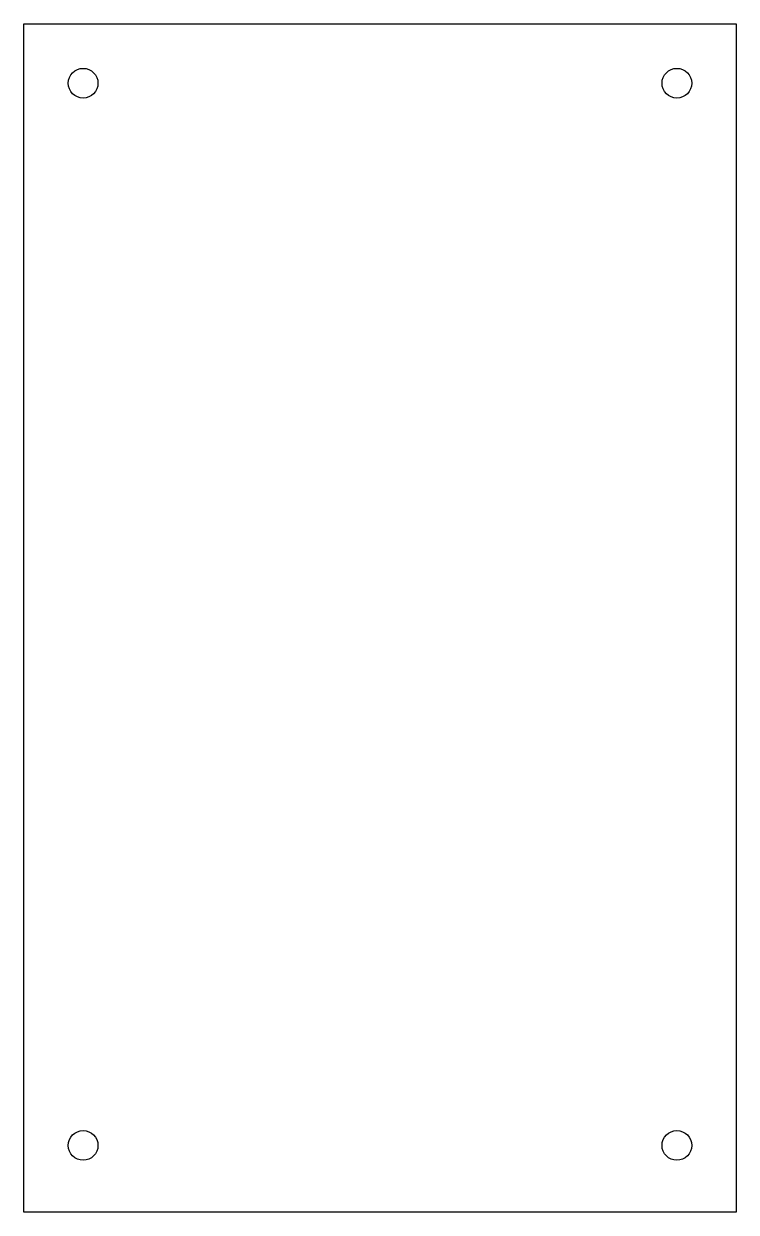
# Model space of a CAD drawing. Extents: x 3.6 to 60.7, y -104.8 to -9.5.
import ezdxf

# ---------------------------------------------------------------- set-up
doc = ezdxf.new("R2010")
doc.units = 0
doc.layers.add('BLACK', color=7, linetype='CONTINUOUS')

msp = doc.modelspace()

# ---------------------------------------------------------------- linework, layer by layer
at = {"layer": 'BLACK', "linetype": 'CONTINUOUS'}
for p, q in [((3.57188, -104.775), (3.57188, -9.52501)), ((3.57188, -9.52501), (60.7219, -9.52501)), ((60.7219, -9.52501), (60.7219, -104.775)), ((60.7219, -104.775), (3.57188, -104.775))]:
    msp.add_line(p, q, dxfattribs=at)
at = {"layer": 'BLACK'}
for centre in [(8.33438, -14.2875), (55.9594, -14.2875), (8.33438, -99.4173), (55.9594, -99.4173)]:
    msp.add_circle(centre, 1.19063, dxfattribs=at)

doc.saveas('drawing.dxf')
